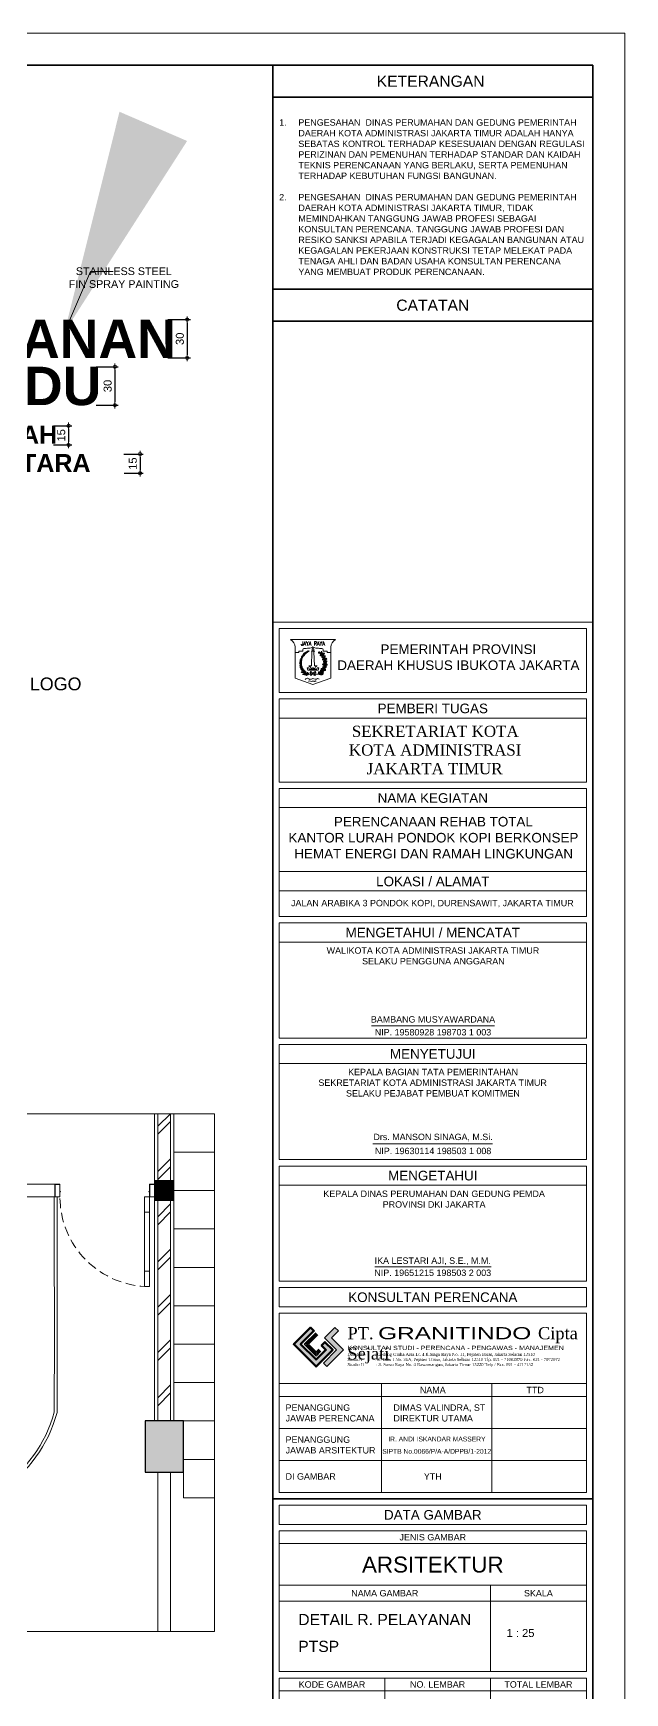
# Model space of a CAD drawing. Header units: millimetres. Extents: x -11 to 1625, y -267 to 180.
# Drawn here: x 1144.7 to 1163.2, y -98.9 to -47 of the extents above; entities that cross this region are included whole.
import ezdxf
from ezdxf.enums import TextEntityAlignment as Align
from ezdxf.xclip import XClip

# ---------------------------------------------------------------- set-up
doc = ezdxf.new("R2010")
doc.units = ezdxf.units.MM
doc.header["$XCLIPFRAME"] = 0
doc.linetypes.add('HIDDEN', pattern=[0.375, 0.25, -0.125])
for name, color, linetype, lineweight in [('ars', 11, 'Continuous', 5), ('DIMENSI', 8, 'Continuous', 9), ('dinding', 5, 'Continuous', 15), ('GRS KOP', 1, 'Continuous', 35), ('KOLOM', 1, 'Continuous', 30), ('kop', 7, 'Continuous', 20), ('kus', 63, 'Continuous', 15), ('lan', 7, 'Continuous', 15), ('logo', 7, 'Continuous', 50), ('not', 7, 'Continuous', 20), ('PARTISI', 190, 'Continuous', 9), ('sol kol', 8, 'Continuous', 0), ('ukuran', 6, 'Continuous', 20)]:
    doc.layers.add(name, color=color, linetype=linetype, lineweight=lineweight)
doc.styles.add('aku', font='arial.ttf')
doc.styles.add('BARU', font='complex.shx')
doc.styles.get("Standard").update_dxf_attribs({"font": 'ARIALUNI.TTF'})
doc.dimstyles.new('1.10 LAYOUT', dxfattribs={"dimtxt": 30, "dimasz": 7, "dimexe": 15, "dimexo": 0, "dimgap": 5, "dimtad": 2, "dimtih": 1, "dimtoh": 1, "dimdec": 0, "dimlfac": 0.1, "dimzin": 0, "dimdsep": 46, "dimtxsty": 'aku', "dimblk": 'DOT', "dimcen": 0.09, "dimclrd": 256, "dimclre": 256, "dimclrt": 2, "dimadec": 0, "dimazin": 0, "dimtfac": 1, "dimtdec": 0, "dimtix": 1, "dimtofl": 0, "dimtmove": 0, "dimatfit": 3, "dimfxl": 0, "dimtolj": 1, "dimtzin": 0, "dimlwd": -1, "dimlwe": 5, "dimarcsym": 0})
doc.dimstyles.new('sk-100', dxfattribs={"dimtxt": 0.25, "dimasz": 0.1, "dimexe": 0.1, "dimexo": 0, "dimgap": 0.1, "dimtad": 1, "dimdec": 4, "dimlfac": 100, "dimzin": 12, "dimdsep": 46, "dimtxsty": 'Standard', "dimblk": 'BULAT', "dimcen": 0.1, "dimadec": 0, "dimazin": 3, "dimtfac": 1, "dimtdec": 4, "dimtofl": 0, "dimtmove": 0, "dimatfit": 3, "dimldrblk": 'BULAT', "dimfxl": 0, "dimtolj": 1, "dimtzin": 0, "dimarcsym": 0})

# ---------------------------------------------------------------- blocks, each defined once
blk = doc.blocks.new('logo granitindo baru')
at = {"layer": 'logo'}
for points in [[(1.03, 1.463), (0.916, 1.574), (0.366, 1.024), (1.1, 0.289), (1.652, 0.843), (1.392, 1.098), (1.281, 0.987), (1.423, 0.84), (1.102, 0.519), (0.594, 1.025)], [(1.721, 1.576), (1.381, 1.236), (1.771, 0.842), (1.341, 0.407), (1.454, 0.294), (2.001, 0.844), (1.609, 1.237), (1.835, 1.464)]]:
    blk.add_hatch(color=8, dxfattribs=at).paths.add_polyline_path(points)
blk.add_lwpolyline([(1.03, 1.463), (0.916, 1.574), (0.366, 1.024), (1.1, 0.289), (1.652, 0.843), (1.392, 1.098), (1.281, 0.987), (1.423, 0.84), (1.102, 0.519), (0.594, 1.025), (1.03, 1.463), (0.916, 1.574)], dxfattribs=at)
at = {"layer": 'logo', "lineweight": 13}
for points in [[(1.089, 1.403), (0.713, 1.026), (1.101, 0.638), (1.258, 0.794)], [(1.112, 1.38), (0.759, 1.026), (1.101, 0.683), (1.235, 0.817)], [(1.134, 1.357), (0.803, 1.026), (1.101, 0.728), (1.213, 0.839)], [(1.157, 1.334), (0.85, 1.026), (1.101, 0.775), (1.189, 0.863)]]:
    blk.add_lwpolyline(points, dxfattribs=at)
at = {"layer": 'logo', "lineweight": 0}
blk.add_lwpolyline([(1.721, 1.576), (1.381, 1.236), (1.771, 0.842), (1.341, 0.407), (1.454, 0.294), (2.001, 0.844), (1.609, 1.237), (1.835, 1.464), (1.721, 1.576)], dxfattribs=at)
at = {"layer": 'logo', "insert": (2.134, 1.589), "char_height": 0.4, "width": 7.66452, "attachment_point": 1}
blk.add_mtext('{\\fTimes New Roman|b0|i0|c0|p18;PT. \\fCityBlueprint|b0|i0|c2|p2;\\W1.5;GRANITINDO \\fTimes New Roman|b0|i0|c0|p18;\\W1;Cipta Sejati}', dxfattribs=at)
at = {"layer": 'logo', "insert": (2.134, 0.975), "char_height": 0.1, "attachment_point": 1}
blk.add_mtext_dynamic_manual_height_columns('{\\f@Arial Unicode MS|b0|i0|c0|p34;\\H1.4x;\\W1.2;KONSULTAN STUDI - PERENCANA - PENGAWAS - MANAJEMEN\\fTimes New Roman|b0|i0|c0|p18;\\P\\pt0.9;\\H0.71429x;\\W1;Domisili ^I: Gedung Graha Arsa Lt. 4 Jl.Siaga Raya No. 31, Pejaten Barat, Jakarta Selatan 12510\\PStudio I ^I: Jl. Batu I No. 36A, Pejaten Timur, Jakarta Selatan 12510 Tlp. 021 - 71082879 Fax. 021 - 7972072\\PStudio II          : Jl. Sawo Raya No. 4 Rawamangun, Jakarta Timur 13220 Telp / Fax. 021 - 4717152}', width=9.56937, gutter_width=0, heights=[1.67], dxfattribs=at)
blk = doc.blocks.new('kop')
at = {"layer": 'ars'}
for p, q in [((74.521, 35.599), (74.496, 35.614)), ((74.534, 35.595), (74.538, 35.581)), ((74.578, 35.526), (74.553, 35.541)), ((74.578, 35.526), (74.581, 35.555)), ((74.6, 35.468), (74.612, 35.457)), ((74.614, 35.467), (74.614, 35.452)), ((74.634, 35.366), (74.615, 35.388)), ((74.631, 35.289), (74.635, 35.273)), ((74.634, 35.366), (74.643, 35.394)), ((74.642, 35.304), (74.637, 35.29)), ((74.472, 34.989), (74.502, 34.992)), ((74.537, 35.048), (74.537, 35.078)), ((74.552, 35.066), (74.578, 35.081)), ((74.621, 35.202), (74.607, 35.228)), ((74.621, 35.202), (74.64, 35.225))]:
    blk.add_line(p, q, dxfattribs=at)
for centre, radius, start, end in [((73.816, 35.253), 0.061, 2.2926, 66.7539), ((73.901, 35.312), 0.061, 182.2926, 246.7539), ((73.906, 35.362), 0.061, 172.3995, 236.8608), ((73.812, 35.319), 0.061, 352.3995, 56.8608), ((73.916, 35.414), 0.061, 164.619, 229.0804), ((73.817, 35.384), 0.061, 344.619, 49.0804), ((73.933, 35.316), 0.061, 120.6799, 185.1412), ((74.278, 35.315), 0.405, 114.0856, 237.6325), ((73.842, 35.364), 0.061, 300.6799, 5.1412), ((73.923, 35.456), 0.0488, 158.8649, 223.3262), ((73.936, 35.271), 0.061, 130.573, 195.0343), ((73.852, 35.424), 0.061, 292.8994, 357.3608), ((73.937, 35.365), 0.061, 112.8994, 177.3608), ((73.842, 35.44), 0.0488, 338.8649, 43.3262), ((73.837, 35.302), 0.061, 310.573, 15.0343), ((73.943, 35.23), 0.061, 140.9432, 205.4045), ((73.873, 35.469), 0.0488, 287.1453, 351.6066), ((73.935, 35.415), 0.0488, 107.1453, 171.6066), ((73.841, 35.243), 0.061, 320.9432, 25.4045), ((73.942, 35.493), 0.0488, 150.2996, 214.761), ((73.859, 35.489), 0.0488, 330.2996, 34.761), ((73.948, 35.451), 0.0488, 98.58, 163.0414), ((73.894, 35.513), 0.0488, 278.58, 343.0414), ((73.961, 35.528), 0.0488, 145.7989, 210.2603), ((73.879, 35.531), 0.0488, 325.7989, 30.2603), ((73.916, 35.552), 0.0488, 274.0793, 338.5407), ((73.965, 35.485), 0.0488, 94.0793, 158.5407), ((73.985, 35.56), 0.0488, 139.3679, 203.8292), ((73.904, 35.572), 0.0488, 319.3679, 23.8292), ((73.984, 35.517), 0.0488, 87.6483, 152.1096), ((73.943, 35.589), 0.0488, 267.6483, 332.1096), ((74.012, 35.589), 0.0488, 133.8416, 198.303), ((73.932, 35.609), 0.0488, 313.8416, 18.303), ((74.007, 35.547), 0.0488, 82.122, 146.5834), ((73.973, 35.622), 0.0488, 262.122, 326.5834), ((74.036, 35.612), 0.0439, 126.6239, 191.0853), ((73.967, 35.639), 0.0439, 306.6239, 11.0853), ((74.026, 35.575), 0.0439, 74.9043, 139.3657), ((74.005, 35.646), 0.0439, 254.9043, 319.3657), ((74, 35.656), 0.0352, 303.961, 8.4223), ((74.054, 35.632), 0.0352, 123.961, 188.4223), ((74.045, 35.603), 0.0352, 72.2414, 136.7027), ((74.03, 35.66), 0.0352, 252.2414, 316.7027), ((74.027, 35.676), 0.0352, 297.7406, 2.2019), ((74.078, 35.647), 0.0352, 117.7406, 182.2019), ((74.066, 35.619), 0.0352, 66.021, 130.4823), ((74.057, 35.677), 0.0352, 246.021, 310.4823), ((74.097, 35.661), 0.0281, 113.4007, 177.862), ((74.058, 35.688), 0.0281, 293.4007, 357.862), ((74.086, 35.64), 0.0281, 61.6811, 126.1424), ((74.082, 35.687), 0.0281, 241.6811, 306.1424), ((74.082, 35.701), 0.0281, 293.4007, 357.862), ((74.121, 35.674), 0.0281, 113.4007, 177.862), ((74.11, 35.653), 0.0281, 61.6811, 126.1424), ((74.106, 35.7), 0.0281, 241.6811, 306.1424), ((74.117, 35.713), 0.0281, 260.9368, 325.3982), ((74.136, 35.669), 0.0281, 80.9368, 145.3982), ((74.232, 35.315), 0.405, 302.3675, 44.4851), ((74.485, 35.674), 0.0613, 235.5154, 280.6207), ((74.445, 35.613), 0.0507, 1.4248, 71.624), ((74.541, 35.601), 0.0613, 235.5154, 280.6207), ((74.589, 35.652), 0.0795, 151.1819, 225.9956), ((74.502, 35.54), 0.0507, 1.4248, 71.624), ((74.526, 35.44), 0.0795, 20.9123, 95.7261), ((74.592, 35.547), 0.0795, 200.9123, 275.7261), ((74.464, 35.633), 0.0795, 331.1819, 45.9956), ((74.611, 35.596), 0.0507, 162.5946, 232.7938), ((74.623, 35.449), 0.0613, 217.2288, 262.3342), ((74.538, 35.6), 0.0613, 313.598, 358.7033), ((74.663, 35.361), 0.0795, 171.1641, 245.9779), ((74.552, 35.301), 0.0795, 351.1641, 65.9779), ((74.566, 35.403), 0.0507, 343.1383, 53.3375), ((74.562, 35.252), 0.0507, 331.5296, 41.7288), ((74.684, 35.504), 0.0795, 133.1999, 208.0136), ((74.559, 35.525), 0.0795, 313.1999, 28.0136), ((74.682, 35.427), 0.0507, 150.0679, 220.2671), ((74.688, 35.241), 0.0507, 128.2781, 198.4773), ((74.721, 35.315), 0.0795, 113.3027, 188.1164), ((74.611, 35.377), 0.0795, 293.3027, 8.1164), ((74.611, 35.447), 0.0613, 301.0712, 346.1766), ((73.829, 35.191), 0.061, 12.6628, 77.1241), ((73.902, 35.264), 0.061, 192.6628, 257.1241), ((73.907, 35.225), 0.061, 200.2151, 264.6765), ((73.844, 35.143), 0.061, 20.2151, 84.6765), ((73.921, 35.183), 0.061, 206.1601, 270.6214), ((73.867, 35.095), 0.061, 26.1601, 90.6214), ((73.941, 35.145), 0.061, 208.508, 272.9693), ((73.891, 35.055), 0.061, 28.508, 92.9693), ((73.957, 35.19), 0.061, 140.9432, 205.4045), ((73.854, 35.203), 0.061, 320.9432, 25.4045), ((73.921, 35.015), 0.061, 40.0311, 104.4924), ((73.953, 35.113), 0.061, 220.0311, 284.4924), ((73.974, 35.153), 0.061, 146.9028, 211.3642), ((73.871, 35.155), 0.061, 326.9028, 31.3642), ((73.956, 34.978), 0.061, 49.2006, 113.662), ((73.971, 35.08), 0.061, 229.2006, 293.662), ((73.997, 35.115), 0.061, 146.6953, 211.1566), ((73.893, 35.117), 0.061, 326.6953, 31.1566), ((74.021, 35.084), 0.061, 144.8635, 209.3249), ((73.918, 35.089), 0.061, 324.8635, 29.3249), ((73.99, 34.949), 0.061, 44.4223, 108.8836), ((74.014, 35.049), 0.061, 224.4223, 288.8836), ((74.049, 35.054), 0.061, 144.4903, 208.9516), ((73.946, 35.059), 0.061, 324.4903, 28.9516), ((74.08, 35.031), 0.061, 156.1803, 220.6416), ((73.978, 35.016), 0.061, 336.1803, 40.6416), ((74.567, 35.052), 0.0795, 137.1076, 211.9214), ((74.441, 35.064), 0.0795, 317.1076, 31.9214), ((74.547, 34.969), 0.0507, 83.4432, 153.6424), ((74.537, 35.042), 0.0613, 234.4466, 279.5519), ((74.569, 34.993), 0.0612, 69.8962, 144.7099), ((74.541, 35.085), 0.0612, 249.8962, 324.7099), ((74.582, 35.119), 0.0613, 176.9872, 222.0926), ((74.509, 35.12), 0.0507, 302.8967, 13.0959), ((74.644, 35.186), 0.0795, 153.0891, 227.9029), ((74.627, 35.286), 0.0613, 205.6201, 250.7254), ((74.52, 35.163), 0.0795, 333.0891, 47.9029), ((74.629, 35.078), 0.0507, 106.5818, 176.781), ((74.591, 35.141), 0.0613, 257.5851, 302.6905), ((74.602, 35.228), 0.0795, 271.02, 345.8338), ((74.68, 35.129), 0.0795, 91.02, 165.8338), ((74.63, 35.285), 0.0613, 279.2815, 324.3868)]:
    blk.add_arc(centre, radius, start, end, dxfattribs=at)
at = {"layer": 'ars', "color": 11}
for centre, radius, start, end in [((74.491, 34.995), 0.0613, 158.8696, 203.9749), ((74.422, 35.02), 0.0507, 284.779, 354.9783), ((74.44, 34.986), 0.016, 270, 302.3675)]:
    blk.add_arc(centre, radius, start, end, dxfattribs=at)
at = {"layer": 'ars'}
for points, start_tangent, end_tangent in [([(74.461, 35.651), (74.466, 35.634), (74.45, 35.624), (74.429, 35.623), (74.426, 35.64), (74.439, 35.661), (74.444, 35.672), (74.461, 35.663), (74.461, 35.651)], (0.714442, -0.699695), (0.714442, -0.699695)), ([(74.518, 35.578), (74.523, 35.561), (74.507, 35.551), (74.486, 35.55), (74.483, 35.567), (74.496, 35.588), (74.501, 35.599), (74.518, 35.589), (74.518, 35.578)], (0.714442, -0.699695), (0.714442, -0.699695)), ([(74.594, 35.435), (74.593, 35.416), (74.574, 35.412), (74.555, 35.418), (74.556, 35.435), (74.576, 35.451), (74.584, 35.459), (74.597, 35.445), (74.594, 35.435)], (0.458819, -0.88853), (0.458819, -0.88853)), ([(74.596, 35.277), (74.591, 35.26), (74.572, 35.259), (74.554, 35.269), (74.559, 35.285), (74.581, 35.297), (74.591, 35.303), (74.601, 35.287), (74.596, 35.277)], (0.270637, -0.962681), (0.270637, -0.962681)), ([(74.571, 35.605), (74.582, 35.591), (74.6, 35.598), (74.612, 35.615), (74.601, 35.627), (74.576, 35.629), (74.564, 35.631), (74.562, 35.612), (74.571, 35.605)], (0.149901, -0.988701), (0.149901, -0.988701)), ([(74.644, 35.445), (74.652, 35.429), (74.671, 35.432), (74.687, 35.445), (74.678, 35.46), (74.654, 35.467), (74.643, 35.472), (74.637, 35.453), (74.644, 35.445)], (-0.068112, -0.997678), (-0.068112, -0.997678)), ([(74.66, 35.272), (74.661, 35.253), (74.68, 35.25), (74.699, 35.256), (74.697, 35.273), (74.677, 35.288), (74.669, 35.297), (74.656, 35.282), (74.66, 35.272)], (-0.433585, -0.901113), (-0.433585, -0.901113)), ([(74.463, 35.013), (74.447, 35.004), (74.433, 35.018), (74.428, 35.037), (74.443, 35.045), (74.467, 35.037), (74.479, 35.034), (74.474, 35.016), (74.463, 35.013)], (-0.515761, -0.856733), (-0.515761, -0.856733)), ([(74.551, 35.127), (74.539, 35.113), (74.521, 35.122), (74.51, 35.139), (74.522, 35.151), (74.547, 35.151), (74.559, 35.152), (74.56, 35.133), (74.551, 35.127)], (-0.223771, -0.974642), (-0.223771, -0.974642)), ([(74.549, 35.011), (74.537, 34.997), (74.548, 34.981), (74.566, 34.972), (74.576, 34.985), (74.573, 35.01), (74.573, 35.022), (74.554, 35.021), (74.549, 35.011)], (-0.942817, -0.33331), (-0.942817, -0.33331)), ([(74.614, 35.117), (74.608, 35.1), (74.624, 35.089), (74.645, 35.088), (74.649, 35.104), (74.636, 35.126), (74.631, 35.137), (74.614, 35.128), (74.614, 35.117)], (-0.735998, -0.676983), (-0.735998, -0.676983))]:
    blk.add_spline(points, degree=3, dxfattribs=dict(at, start_tangent=start_tangent, end_tangent=end_tangent))
for points in [[(74.445, 34.97), (74.47, 34.975), (74.522, 34.973), (74.56, 34.955)], [(74.445, 34.97), (74.468, 34.959), (74.518, 34.947), (74.56, 34.955)]]:
    blk.add_spline(points, degree=3, dxfattribs=at)
at = {"layer": 'GRS KOP'}
for p, q in [((73, 1), (73, 54)), ((83, 1), (83, 54)), ((73, 53), (83, 53)), ((73, 47), (83, 47)), ((73, 46), (83, 46)), ((73, 9.2), (83, 9.2))]:
    blk.add_line(p, q, dxfattribs=at)
blk.add_lwpolyline([(1, 54), (83, 54), (83, 1), (1, 1)], close=True, dxfattribs=at)
at = {"layer": 'kop', "color": 7}
for p, q in [((84, 55), (0, 55)), ((84, 55), (84, 0)), ((84, 55), (84, 0)), ((74.205, 35.69), (74.305, 35.69)), ((74.225, 35.67), (74.205, 35.23)), ((74.235, 35.698), (74.275, 35.698)), ((74.285, 35.67), (74.305, 35.23)), ((74.075, 35.17), (74.124, 35.17)), ((74.075, 35.17), (74.095, 35.09)), ((74.095, 35.09), (74.415, 35.09)), ((74.124, 35.23), (74.124, 35.228)), ((74.124, 35.23), (74.205, 35.23)), ((74.124, 35.228), (74.129, 35.228)), ((74.124, 35.17), (74.134, 35.13)), ((74.134, 35.13), (74.376, 35.13)), ((74.195, 35.15), (74.235, 35.15)), ((74.275, 35.15), (74.315, 35.15)), ((74.305, 35.23), (74.386, 35.23)), ((74.376, 35.13), (74.386, 35.17)), ((74.381, 35.228), (74.386, 35.228)), ((74.386, 35.23), (74.386, 35.228)), ((74.386, 35.17), (74.435, 35.17)), ((74.415, 35.09), (74.435, 35.17))]:
    blk.add_line(p, q, dxfattribs=at)
at = {"layer": 'kop'}
for p, q in [((83, 36.6), (73, 36.6)), ((73.2, 34.4), (73.2, 36.4)), ((82.8, 36.4), (73.2, 36.4)), ((82.8, 34.4), (82.8, 36.4)), ((82.8, 34.4), (73.2, 34.4)), ((73.2, 31.6), (73.2, 34.2)), ((82.8, 34.2), (73.2, 34.2)), ((82.8, 31.6), (82.8, 34.2)), ((82.8, 33.6), (73.2, 33.6)), ((82.8, 31.6), (73.2, 31.6)), ((73.2, 27.4), (73.2, 31.4)), ((82.8, 31.4), (73.2, 31.4)), ((82.8, 27.4), (82.8, 31.4)), ((82.8, 30.8), (73.2, 30.8)), ((82.8, 28.8), (73.2, 28.8)), ((82.8, 28.2), (73.2, 28.2)), ((82.8, 27.4), (73.2, 27.4)), ((73.2, 23.6), (73.2, 27.2)), ((82.8, 27.2), (73.2, 27.2)), ((82.8, 23.6), (82.8, 27.2)), ((82.8, 26.6), (73.2, 26.6)), ((76.089, 23.976), (79.928, 23.976)), ((82.8, 23.6), (73.2, 23.6)), ((73.2, 19.8), (73.2, 23.4)), ((82.8, 23.4), (73.2, 23.4)), ((82.8, 19.8), (82.8, 23.4)), ((82.8, 22.8), (73.2, 22.8)), ((76.127, 20.296), (79.863, 20.296)), ((82.8, 19.8), (73.2, 19.8)), ((73.2, 16), (73.2, 19.6)), ((82.8, 19.6), (73.2, 19.6)), ((82.8, 16), (82.8, 19.6)), ((82.8, 19), (73.2, 19)), ((82.8, 16), (73.2, 16)), ((73.2, 9.4), (73.2, 15)), ((82.8, 15), (73.2, 15)), ((82.8, 9.4), (82.8, 15)), ((82.8, 12.8), (73.2, 12.8)), ((76.4, 9.4), (76.4, 12.8)), ((79.842, 9.4), (79.842, 12.8)), ((82.8, 12.4), (73.2, 12.4)), ((73.2, 12.4), (73.2, 11.4)), ((82.8, 11.4), (73.2, 11.4)), ((82.8, 10.4), (73.2, 10.4)), ((82.8, 9.4), (73.2, 9.4)), ((73.2, 7.8), (82.8, 7.8)), ((73.2, 6.5), (82.8, 6.5)), ((79.8, 3.8), (79.8, 6.5)), ((73.2, 6), (82.8, 6)), ((73.2, 3.2), (82.8, 3.2)), ((76.5, 2.2), (76.5, 3.6)), ((79.8, 1.2), (79.8, 3.6))]:
    blk.add_line(p, q, dxfattribs=at)
at = {"layer": 'kop', "color": 5}
for p, q in [((74.955, 36.05), (73.555, 36.05)), ((73.695, 35.81), (73.695, 34.85)), ((74.815, 35.81), (74.815, 34.85)), ((73.695, 35.65), (73.815, 35.65)), ((73.815, 35.69), (73.815, 35.65)), ((73.815, 35.69), (73.935, 35.69)), ((73.935, 35.73), (73.935, 35.69)), ((74.575, 35.73), (74.575, 35.69)), ((74.695, 35.69), (74.575, 35.69)), ((74.695, 35.69), (74.695, 35.65)), ((74.815, 35.65), (74.695, 35.65)), ((73.695, 34.85), (74.255, 34.65)), ((74.225, 34.95), (74.171, 35.022)), ((74.255, 34.986), (74.203, 35.046)), ((74.225, 34.95), (74.21, 34.93)), ((74.255, 34.986), (74.307, 35.046)), ((74.255, 34.65), (74.815, 34.85)), ((74.285, 34.95), (74.339, 35.022)), ((74.285, 34.95), (74.3, 34.93))]:
    blk.add_line(p, q, dxfattribs=at)
at = {"layer": 'kop', "color": 7}
for points in [[(74.235, 35.698), (74.233, 35.701), (74.231, 35.704), (74.229, 35.707), (74.228, 35.71), (74.227, 35.713), (74.227, 35.715), (74.226, 35.718), (74.226, 35.72), (74.226, 35.723), (74.226, 35.725), (74.226, 35.728), (74.226, 35.731), (74.226, 35.733), (74.227, 35.736), (74.228, 35.738), (74.229, 35.741), (74.23, 35.743), (74.232, 35.746), (74.234, 35.749), (74.236, 35.753), (74.24, 35.758), (74.244, 35.763), (74.249, 35.77), (74.255, 35.778)], [(74.275, 35.698), (74.277, 35.701), (74.279, 35.704), (74.281, 35.707), (74.282, 35.71), (74.283, 35.713), (74.283, 35.715), (74.284, 35.718), (74.284, 35.72), (74.284, 35.723), (74.284, 35.725), (74.284, 35.728), (74.284, 35.731), (74.284, 35.733), (74.283, 35.736), (74.282, 35.738), (74.281, 35.741), (74.28, 35.743), (74.278, 35.746), (74.276, 35.749), (74.274, 35.753), (74.27, 35.758), (74.266, 35.763), (74.261, 35.77), (74.255, 35.778)]]:
    blk.add_lwpolyline(points, dxfattribs=at)
at = {"layer": 'kop', "color": 1}
blk.add_lwpolyline([(74.07, 34.97), (74.44, 34.97)], close=True, dxfattribs=at)
at = {"layer": 'kop', "color": 5}
for points in [[(74.21, 34.97), (74.18, 34.93)], [(74.3, 34.97), (74.33, 34.93)]]:
    blk.add_lwpolyline(points, dxfattribs=at)
at = {"layer": 'kop'}
blk.add_lwpolyline([(76.189, 16.449), (79.826, 16.449)], dxfattribs=at)
for points in [[(73.2, 15.2), (82.8, 15.2), (82.8, 15.8), (73.2, 15.8)], [(73.2, 8.4), (82.8, 8.4), (82.8, 9), (73.2, 9)], [(73.2, 3.8), (82.8, 3.8), (82.8, 8.2), (73.2, 8.2)], [(73.2, 1.2), (82.8, 1.2), (82.8, 3.6), (73.2, 3.6)]]:
    blk.add_lwpolyline(points, close=True, dxfattribs=at)
at = {"layer": 'kop', "color": 5}
for centre, radius, start, end in [((73.419, 35.81), 0.276, 0, 60.5129), ((75.091, 35.81), 0.276, 119.4871, 180), ((73.975, 35.73), 0.04, 90, 180), ((74.535, 35.73), 0.04, 0, 90), ((74.187, 35.034), 0.02, 36.8699, 216.8699), ((74.323, 35.034), 0.02, 323.1301, 143.1301)]:
    blk.add_arc(centre, radius, start, end, dxfattribs=at)
at = {"layer": 'kop', "color": 7}
for centre, radius, start, end in [((74.198, 35.663), 0.0283, 15, 75), ((74.312, 35.663), 0.0283, 105, 165), ((74.079, 35.119), 0.12, 15, 65.3894), ((74.255, 35.15), 0.02, 0, 180), ((74.431, 35.119), 0.12, 114.6106, 165)]:
    blk.add_arc(centre, radius, start, end, dxfattribs=at)
at = {"layer": 'kop', "color": 1}
blk.add_arc((74.07, 34.986), 0.016, 237.6325, 270, dxfattribs=at)
at = {"layer": 'kop', "color": 5}
for points in [[(74.255, 35.83), (74.232, 35.807), (74.2, 35.793), (74.12, 35.782), (74.046, 35.777), (73.975, 35.77)], [(74.255, 35.83), (74.278, 35.807), (74.31, 35.793), (74.39, 35.782), (74.464, 35.777), (74.535, 35.77)], [(74.023, 34.99), (74.006, 34.984), (73.974, 34.992), (73.925, 35.01), (73.891, 35.041)], [(74.038, 34.971), (74.016, 34.967), (73.997, 34.959), (73.964, 34.956), (73.932, 34.964)], [(74.082, 34.965), (74.066, 34.956), (74.034, 34.952), (74.006, 34.952), (73.992, 34.948)], [(74.015, 34.807), (74.089, 34.844), (74.162, 34.807), (74.249, 34.833), (74.326, 34.809), (74.4, 34.83), (74.45, 34.817)], [(74.125, 34.97), (74.104, 34.959), (74.093, 34.947), (74.051, 34.932), (74.033, 34.937)], [(74.113, 34.984), (74.085, 34.986), (74.071, 34.993), (74.051, 34.993)], [(74.125, 34.97), (74.112, 34.996), (74.085, 35.02), (74.081, 35.031)], [(74.12, 34.747), (74.16, 34.759), (74.204, 34.744), (74.255, 34.753), (74.3, 34.744), (74.332, 34.758), (74.357, 34.749)]]:
    blk.add_spline(points, degree=3, dxfattribs=at)
at = {"xscale": 0.9500000000000455, "yscale": 0.9500000000000455, "zscale": 0.9500000000000455}
blk.add_blockref('logo granitindo baru', (73.307, 13.056), dxfattribs=at)
at = {"layer": 'kop'}
for s, height, p in [('KETERANGAN ', 0.35, (78, 53.5)), ('CATATAN', 0.35, (78, 46.5)), ('PEMERINTAH PROVINSI', 0.29998, (78.8, 35.75)), ('DAERAH KHUSUS IBUKOTA JAKARTA', 0.29998, (78.8, 35.25)), ('PEMBERI TUGAS', 0.3, (78, 33.9)), ('NAMA KEGIATAN', 0.3, (78, 31.1)), ('LOKASI / ALAMAT', 0.3, (78, 28.5)), ('JALAN ARABIKA 3 PONDOK KOPI, DURENSAWIT, JAKARTA TIMUR', 0.2, (77.986, 27.8)), ('MENGETAHUI / MENCATAT', 0.3, (78, 26.9)), ('BAMBANG MUSYAWARDANA', 0.19926, (78.007, 24.183)), ('NIP. 19580928 198703 1 003', 0.19926, (78.007, 23.78)), ('MENYETUJUI', 0.3, (78, 23.1)), ('Drs. MANSON SINAGA, M.Si.', 0.19926, (78.009, 20.496)), ('NIP. 19630114 198503 1 008', 0.19926, (78.009, 20.071)), ('MENGETAHUI', 0.3, (78, 19.3)), ('IKA LESTARI AJI, S.E., M.M.', 0.2, (77.999, 16.625)), ('NIP. 19651215 198503 2 003', 0.2, (77.999, 16.264)), ('KONSULTAN PERENCANA', 0.3, (78, 15.5)), ('NAMA', 0.2, (78, 12.6)), ('TTD', 0.2, (81.2, 12.6)), ('DATA GAMBAR', 0.3, (78, 8.7)), ('JENIS GAMBAR', 0.2, (78, 8)), ('ARSITEKTUR', 0.5, (78, 7.146)), ('NAMA GAMBAR', 0.2, (76.5, 6.25)), ('SKALA', 0.2, (81.3, 6.25)), ('KODE GAMBAR', 0.2, (74.85, 3.4)), ('NO. LEMBAR', 0.2, (78.15, 3.4)), ('TOTAL LEMBAR', 0.2, (81.3, 3.4))]:
    blk.add_text(s, height=height, dxfattribs=at).set_placement(p, align=Align.MIDDLE)
at = {"layer": 'kop', "color": 5, "style": 'BARU', "width": 0.9}
blk.add_text('JAYA RAYA', height=0.12, dxfattribs=at).set_placement((74.255, 35.93), align=Align.MIDDLE)
at = {"layer": 'kop'}
blk.add_text('SIPTB No.0066/P/A-A/DPPB/1-2012', height=0.15, dxfattribs=at).set_placement((78.122, 10.609), align=Align.CENTER)
for s, insert, char_height, width, attachment_point in [('\\pi-0.6,l0.6,t0.6;1.^IPENGESAHAN  DINAS PERUMAHAN DAN GEDUNG PEMERINTAH DAERAH KOTA ADMINISTRASI JAKARTA TIMUR ADALAH HANYA SEBATAS KONTROL TERHADAP KESESUAIAN DENGAN REGULASI PERIZINAN DAN PEMENUHAN TERHADAP STANDAR DAN KAIDAH TEKNIS PERENCANAAN YANG BERLAKU, SERTA PEMENUHAN TERHADAP KEBUTUHAN FUNGSI BANGUNAN.\\P\\P2.^IPENGESAHAN  DINAS PERUMAHAN DAN GEDUNG PEMERINTAH DAERAH KOTA ADMINISTRASI JAKARTA TIMUR, TIDAK MEMINDAHKAN TANGGUNG JAWAB PROFESI SEBAGAI KONSULTAN PERENCANA. TANGGUNG JAWAB PROFESI DAN RESIKO SANKSI APABILA TERJADI KEGAGALAN BANGUNAN ATAU KEGAGALAN PEKERJAAN KONSTRUKSI TETAP MELEKAT PADA TENAGA AHLI DAN BADAN USAHA KONSULTAN PERENCANA YANG MEMBUAT PRODUK PERENCANAAN.', (73.2, 49.875), 0.2, 9.6, 4), ('PENANGGUNG\\PJAWAB PERENCANA', (73.4, 12.15), 0.2, 8.33062, 1), ('DIMAS VALINDRA, ST\\PDIREKTUR UTAMA', (76.77, 12.15), 0.2, 8.16499, 1), ('PENANGGUNG\\PJAWAB ARSITEKTUR', (73.4, 11.15), 0.2, 8.79211, 1), ('IR. ANDI ISKANDAR MASSERY', (76.609, 11.143), 0.15, 4.04264, 1), ('DI GAMBAR', (73.4, 10), 0.2, 7.59768, 1)]:
    blk.add_mtext(s, dxfattribs=dict(at, insert=insert, char_height=char_height, width=width, attachment_point=attachment_point))
at = {"layer": 'kop', "attachment_point": 1, "style": 'BARU'}
for s, width, insert, char_height in [('\\pi1.4375;{\\fRomantic|b0|i0|c2|p2;SEKRETARIAT KOTA\\P\\pi1.3461;KOTA ADMINISTRASI\\P\\pi1.9027;JAKARTA TIMUR}', 7.94943, (74.033, 33.359), 0.35), ('\\pi0.65609;{\\fArial|b0|i0|c0|p34;WALIKOTA KOTA ADMINISTRASI JAKARTA TIMUR\\P\\pi1.7645;SELAKU PENGGUNA ANGGARAN}', 7.94943, (74.027, 26.434), 0.2), ('\\pi1.5072;{\\fArial|b0|i0|c0|p34;KEPALA BAGIAN TATA PEMERINTAHAN\\P\\pi0.57794;SEKRETARIAT KOTA ADMINISTRASI JAKARTA TIMUR\\P\\pi1.4412;SELAKU PEJABAT PEMBUAT KOMITMEN}', 8.28085, (73.847, 22.638), 0.2), ('\\pi1.1521;{\\fArial|b0|i0|c0|p34;KEPALA DINAS PERUMAHAN DAN GEDUNG PEMDA\\P\\pi3.0079;PROVINSI DKI JAKARTA}', 9.20836, (73.427, 18.833), 0.2)]:
    blk.add_mtext_dynamic_manual_height_columns(s, width=width, gutter_width=1.5, heights=[0], dxfattribs=dict(at, insert=insert, char_height=char_height))
at = {"layer": 'kop', "insert": (73.464, 30.51), "char_height": 0.3, "attachment_point": 1}
blk.add_mtext_dynamic_manual_height_columns('\\pi1.446;PERENCANAAN REHAB TOTAL \\P\\pi0.026798;KANTOR LURAH PONDOK KOPI BERKONSEP \\P\\pi0.21087;HEMAT ENERGI DAN RAMAH LINGKUNGAN', width=9.06362, gutter_width=1.5, heights=[0], dxfattribs=at)
at = {"layer": 'kop', "style": 'BARU', "flags": 4}
for p, height in [((73.8, 5.4), 0.35), ((80.303, 5.382), 0.25), ((73.8, 4.9), 0.35), ((80.303, 4.882), 0.25), ((73.8, 4.4), 0.35), ((80.303, 4.382), 0.25)]:
    blk.add_attdef('-', p, '', height=height, dxfattribs=at)
at = {"layer": 'kop', "flags": 4}
for tag, p in [('AR-00', (78.057, 2.648)), ('00', (81.238, 2.647))]:
    blk.add_attdef(tag, text='', height=0.35, dxfattribs=at).set_placement(p, align=Align.MIDDLE)
blk = doc.blocks.new('_Dot')
at = {"color": 0, "linetype": 'ByBlock', "lineweight": -2}
blk.add_line((-0.5, 0), (-1, 0), dxfattribs=at)
at = {"color": 0, "linetype": 'ByBlock', "const_width": 0.5}
blk.add_lwpolyline([(-0.25, 0, 1), (0.25, 0, 1)], format="xyb", close=True, dxfattribs=at)
blk = doc.blocks.new('Ndtpd')
blk.add_line((0.747, 0), (-0.747, 0))
blk.add_circle((0, 0), 0.747)
at = {"flags": 4}
for tag, height, p in [('NO', 0.5, (0, 0.148)), ('NOLBR', 0.3, (0, -0.398))]:
    blk.add_attdef(tag, text='', height=height, dxfattribs=at).set_placement(p, align=Align.CENTER)
for tag, p, height in [('NDTPD', (1.516, 0.148), 0.5), ('SKALA', (1.523, -0.398), 0.3)]:
    blk.add_attdef(tag, p, '', height=height, dxfattribs=at)
blk = doc.blocks.new('BULAT')
for p, q in [((-1, 0), (1, 0)), ((0, -1), (0, 1))]:
    blk.add_line(p, q)
blk.add_circle((0, 0), 0.5)
blk = doc.blocks.new('*D293')
at = {"layer": 'Defpoints', "color": 0}
for p in [(1148.933, -55.95), (1148.933, -57.15), (1149.539, -57.15)]:
    blk.add_point(p, dxfattribs=at)
at = {"layer": 'ukuran', "color": 0, "lineweight": -2}
for p, q in [((1148.933, -55.95), (1149.639, -55.95)), ((1149.539, -56.05), (1149.539, -57.05)), ((1148.933, -57.15), (1149.639, -57.15))]:
    blk.add_line(p, q, dxfattribs=at)
at = {"layer": 'ukuran', "color": 0, "lineweight": -2, "xscale": 0.1, "yscale": 0.1, "zscale": 0.1}
for p, rotation in [((1149.539, -55.95), 90), ((1149.539, -57.15), 270)]:
    blk.add_blockref('BULAT', p, dxfattribs=dict(at, rotation=rotation))
at = {"layer": 'ukuran', "color": 0, "insert": (1149.311, -56.55), "char_height": 0.25, "attachment_point": 5, "rotation": 90}
blk.add_mtext('\\A1;30', dxfattribs=at)
blk = doc.blocks.new('*D294')
at = {"layer": 'Defpoints', "color": 0}
for p in [(1146.691, -57.424), (1146.691, -58.624), (1147.283, -58.624)]:
    blk.add_point(p, dxfattribs=at)
at = {"layer": 'ukuran', "color": 0, "lineweight": -2}
for p, q in [((1146.691, -57.424), (1147.383, -57.424)), ((1147.283, -57.524), (1147.283, -58.524)), ((1146.691, -58.624), (1147.383, -58.624))]:
    blk.add_line(p, q, dxfattribs=at)
at = {"layer": 'ukuran', "color": 0, "lineweight": -2, "xscale": 0.1, "yscale": 0.1, "zscale": 0.1}
for p, rotation in [((1147.283, -57.424), 90), ((1147.283, -58.624), 270)]:
    blk.add_blockref('BULAT', p, dxfattribs=dict(at, rotation=rotation))
at = {"layer": 'ukuran', "color": 0, "insert": (1147.055, -58.024), "char_height": 0.25, "attachment_point": 5, "rotation": 90}
blk.add_mtext('\\A1;30', dxfattribs=at)
blk = doc.blocks.new('*D295')
at = {"layer": 'Defpoints', "color": 0}
for p in [(1145.359, -59.267), (1145.359, -59.867), (1145.834, -59.867)]:
    blk.add_point(p, dxfattribs=at)
at = {"layer": 'ukuran', "color": 0, "lineweight": -2}
for p, q in [((1145.359, -59.267), (1145.934, -59.267)), ((1145.834, -59.367), (1145.834, -59.767)), ((1145.359, -59.867), (1145.934, -59.867))]:
    blk.add_line(p, q, dxfattribs=at)
at = {"layer": 'ukuran', "color": 0, "lineweight": -2, "xscale": 0.1, "yscale": 0.1, "zscale": 0.1}
for p, rotation in [((1145.834, -59.267), 90), ((1145.834, -59.867), 270)]:
    blk.add_blockref('BULAT', p, dxfattribs=dict(at, rotation=rotation))
at = {"layer": 'ukuran', "color": 0, "insert": (1145.606, -59.567), "char_height": 0.25, "attachment_point": 5, "rotation": 90}
blk.add_mtext('\\A1;15', dxfattribs=at)
blk = doc.blocks.new('*D232')
at = {"layer": 'Defpoints', "color": 0}
for p in [(1147.561, -60.151), (1147.567, -60.751), (1148.068, -60.751)]:
    blk.add_point(p, dxfattribs=at)
at = {"layer": 'ukuran', "color": 0, "lineweight": -2}
for p, q in [((1147.561, -60.151), (1148.168, -60.151)), ((1148.068, -60.251), (1148.068, -60.651)), ((1147.567, -60.751), (1148.168, -60.751))]:
    blk.add_line(p, q, dxfattribs=at)
at = {"layer": 'ukuran', "color": 0, "lineweight": -2, "xscale": 0.1, "yscale": 0.1, "zscale": 0.1}
for p, rotation in [((1148.068, -60.151), 90), ((1148.068, -60.751), 270)]:
    blk.add_blockref('BULAT', p, dxfattribs=dict(at, rotation=rotation))
at = {"layer": 'ukuran', "color": 0, "insert": (1147.84, -60.451), "char_height": 0.25, "attachment_point": 5, "rotation": 90}
blk.add_mtext('\\A1;15', dxfattribs=at)
blk = doc.blocks.new('K1')
at = {"layer": 'KOLOM'}
blk.add_lwpolyline([(0.2, 0.15), (-0.2, 0.15), (-0.2, -0.15), (0.2, -0.15), (0.2, 0.15)], dxfattribs=at)
blk = doc.blocks.new('P 70')
at = {"linetype": 'HIDDEN', "ltscale": 0.3}
blk.add_lwpolyline([(-0.74, 0.1, -0.414214), (-0.04, 0.8, -1.303225)], format="xyb", dxfattribs=at)
for points in [[(-0.04, 0.8), (-0.08, 0.8), (-0.08, 0.68), (-0.04, 0.68)], [(-0.04, 0.68), (-0.08, 0.68), (-0.08, 0.22), (-0.04, 0.22)], [(-0.04, 0.1), (-0.08, 0.1), (-0.08, 0.22), (-0.04, 0.22)], [(-0.735, 0.06), (-0.74, 0.06), (-0.74, 0.061), (-0.74, 0.1), (-0.78, 0.1), (-0.78, 0), (-0.74, 0), (-0.74, 0.056), (-0.735, 0.058)], [(-0.742, 0.002), (-0.778, 0.002), (-0.778, 0.098), (-0.742, 0.098)], [(-0.045, 0.06), (-0.04, 0.06), (-0.04, 0.061), (-0.04, 0.1), (0, 0.1), (0, 0), (-0.04, 0), (-0.04, 0.056), (-0.045, 0.058)], [(-0.038, 0.002), (-0.002, 0.002), (-0.002, 0.098), (-0.038, 0.098)]]:
    blk.add_lwpolyline(points, close=True)
blk = doc.blocks.new('KP')
at = {"layer": 'KOLOM'}
blk.add_lwpolyline([(0.075, -0.075), (-0.075, -0.075), (-0.075, 0.075), (0.075, 0.075), (0.075, -0.075)], dxfattribs=at)
blk = doc.blocks.new('D1')
at = {"layer": 'ars'}
h = blk.add_hatch(dxfattribs=at)
h.set_pattern_fill('TEMBOK', color=256, scale=0.25)
h.set_pattern_definition([(45, (-0.5, 3e-14), (-0.1767767, 0.1767767), []), (45, (-0.4375, 3e-14), (-0.1767767, 0.1767767), [])])
h.paths.add_polyline_path([(-1.95, 9.95), (-1.95, 14.05), (-2.05, 14.05), (-2.05, 9.95)])
at = {"layer": 'sol kol'}
for points in [[(-1.925, 11.825), (-2.075, 11.825), (-2.075, 11.675), (-1.925, 11.675)], [(-2.15, 9.95), (-2.15, 9.55), (-1.85, 9.55), (-1.85, 9.95)]]:
    blk.add_hatch(color=256, dxfattribs=at).paths.add_polyline_path(points)
at = {"layer": 'ars'}
blk.add_lwpolyline([(-1.95, 9.95), (-1.95, 14.05), (-2.05, 14.05), (-2.05, 9.95)], close=True, dxfattribs=at)
at = {"layer": 'dinding'}
blk.add_lwpolyline([(-1.925, 9.95), (-1.925, 14.05), (-2.075, 14.05), (-2.075, 9.95)], close=True, dxfattribs=at)
at = {"layer": 'lan'}
for p, q in [((-0.075, 9.65), (-1.85, 9.65)), ((-1.85, 9.55), (-1.85, 9.35)), ((-0.075, 9.35), (-1.85, 9.35))]:
    blk.add_line(p, q, dxfattribs=at)
for points in [[(-0.075, 12.05), (-1.925, 12.05)], [(-0.075, 11.75), (-1.925, 11.75)], [(-0.075, 11.45), (-1.925, 11.45)], [(-0.075, 11.15), (-1.925, 11.15)], [(-0.075, 10.85), (-1.925, 10.85)], [(-0.075, 10.55), (-1.925, 10.55)], [(-0.075, 10.25), (-1.925, 10.25)], [(-0.075, 9.95), (-1.925, 9.95)]]:
    blk.add_lwpolyline(points, dxfattribs=at)
at = {"layer": 'PARTISI'}
for points in [[(-3.5, 11.8), (-2.855, 11.8), (-2.855, 11.7), (-3.5, 11.7)], [(-2.05, 7.95), (-1.95, 7.95), (-1.95, 9.55), (-2.05, 9.55)]]:
    blk.add_lwpolyline(points, close=True, dxfattribs=at)
at = {"layer": 'KOLOM', "xscale": -1, "rotation": 180}
blk.add_blockref('KP', (-2, 11.75), dxfattribs=at)
at = {"layer": 'KOLOM', "rotation": 90}
blk.add_blockref('K1', (-2, 9.75), dxfattribs=at)
at = {"layer": 'kus', "xscale": -1, "rotation": 180}
blk.add_blockref('P 70', (-2.075, 11.8), dxfattribs=at)

msp = doc.modelspace()

# ---------------------------------------------------------------- linework, layer by layer
at = {"layer": 'ars'}
for points in [[(1124.6234834, -91.9665745, 0.261752021), (1132.8481407, -94.8257349, -0.1170895672), (1140.8395507, -93.2140852, 0.3748317255), (1145.4732094, -90.104391, 0.0013438767), (1145.4732094, -84.6395684), (1145.4732094, -83.3665745)], [(1124.6890111, -91.9086118, 0.2614132647), (1132.8217126, -94.7415869, -0.1169868608), (1140.8465879, -93.1267903, 0.3743266221), (1145.3857559, -90.0926675, 0.0013410802), (1145.3857248, -84.639686), (1145.3857248, -83.3665745)]]:
    msp.add_lwpolyline(points, format="xyb", dxfattribs=at)
at = {"layer": 'lan'}
msp.add_lwpolyline([(1123.0305013, -96.942568), (1150.390924, -96.942568), (1150.390924, -80.7665745), (1123.0305013, -80.7665745)], close=True, dxfattribs=at)

# ---------------------------------------------------------------- block references
at = {"layer": 'Defpoints'}
ref = msp.add_blockref('D1', (1156.8234834, -130.1665745), dxfattribs=dict(at, xscale=4, yscale=4, zscale=4))
XClip(ref).set_block_clipping_path([(-8.4482455152, 8.3060016323), (-1.608139844, 12.35)])
at = {"layer": 'kop'}
ref = msp.add_blockref('kop', (1079.214162, -102.0000001), dxfattribs=at)
ref.add_attrib('-', 'DETAIL R. PELAYANAN', (1153.0112338, -96.7474996), dxfattribs={"height": 0.35, "flags": 4})
ref.add_attrib('-', 'PTSP', (1153.0112338, -97.5859852), dxfattribs={"height": 0.35, "flags": 4})
ref.add_attrib('-', '1 : 25', (1159.5176457, -97.11844), dxfattribs={"height": 0.25, "flags": 4})
ref.add_attrib('-', 'YTH', dxfattribs={"height": 0.2}).set_placement((1157.214162, -92.1000001), align=Align.MIDDLE)
at = {"layer": 'not', "lineweight": -3}
ref = msp.add_blockref('Ndtpd', (1137.4438973, -67.6532616), dxfattribs=dict(at, xscale=0.8032128514056183, yscale=0.8032128514056183, zscale=0.8032128514056183))
ref.add_attrib('NO', '5', dxfattribs={"layer": '0', "lineweight": -3, "height": 0.4, "flags": 4}).set_placement((1137.4435702, -67.5347357), align=Align.CENTER)
ref.add_attrib('NDTPD', 'DETAIL TULISAN DAN LOGO', (1138.661582, -67.5347357), dxfattribs={"layer": '0', "lineweight": -3, "height": 0.4, "flags": 4})
ref.add_attrib('NOLBR', 'A5-05', dxfattribs={"layer": '0', "lineweight": -3, "height": 0.2, "flags": 4}).set_placement((1137.4435702, -67.9732315), align=Align.CENTER)
ref.add_attrib('SKALA', 'SKALA 1 : 25', (1138.667382, -67.9732315), dxfattribs={"layer": '0', "lineweight": -3, "height": 0.25, "flags": 4})

# ---------------------------------------------------------------- texts
at = {"layer": 'DIMENSI', "color": 2, "insert": (1147.5606087, -54.6401743), "char_height": 0.24, "attachment_point": 5, "style": 'aku'}
msp.add_mtext('\\A1;STAINLESS STEEL\\PFIN SPRAY PAINTING', dxfattribs=at)
at = {"layer": 'dinding', "attachment_point": 1, "style": 'aku'}
for s, insert, char_height in [('{\\fArial|b1|i0|c0|p34;PELAYANAN}', (1138.7573415, -55.9499939), 1.2), ('{\\fArial|b1|i0|c0|p34;TERPADU}', (1138.7573415, -57.4236608), 1.2), ('{\\fArial|b1|i0|c0|p34;KANTOR  LURAH}', (1138.9588031, -59.2669987), 0.56), ('{\\fArial|b1|i0|c0|p34;UTAN KAYU UTARA}', (1138.9588031, -60.1511879), 0.56)]:
    msp.add_mtext(s, dxfattribs=dict(at, insert=insert, char_height=char_height))

# ---------------------------------------------------------------- dimensions: what is measured, and where the dimension line sits
at = {"layer": 'ukuran'}
for base, p1, p2, picture, middle in [((1149.5386458, -57.1499939), (1148.9327849, -55.9499939), (1148.9327849, -57.1499939), '*D293', (1149.3109173, -56.5499939)), ((1147.2832279, -58.6236608), (1146.6907658, -57.4236608), (1146.6907658, -58.6236608), '*D294', (1147.0554993, -58.0236608)), ((1145.8338141, -59.8669987), (1145.3590759, -59.2669987), (1145.3590759, -59.8669987), '*D295', (1145.6060856, -59.5669987)), ((1148.0681861, -60.7511879), (1147.5613059, -60.1511879), (1147.5672792, -60.7511879), '*D232', (1147.8404576, -60.4511879))]:
    dim = msp.add_linear_dim(base=base, p1=p1, p2=p2, angle=90, dimstyle='sk-100', override={"dimlfac": 25}, dxfattribs=at)
    dim.commit()
    dim.dimension.update_dxf_attribs({"geometry": picture, "text_midpoint": middle})

# ---------------------------------------------------------------- leaders
at = {"layer": 'DIMENSI'}
msp.add_leader([(1145.7051823, -56.3378316), (1146.5201795, -54.4515805), (1147.2260139, -54.4515805)], dimstyle='1.10 LAYOUT', override={"dimgap": 5, "dimtad": 0}, dxfattribs=at)

doc.saveas('drawing.dxf')
